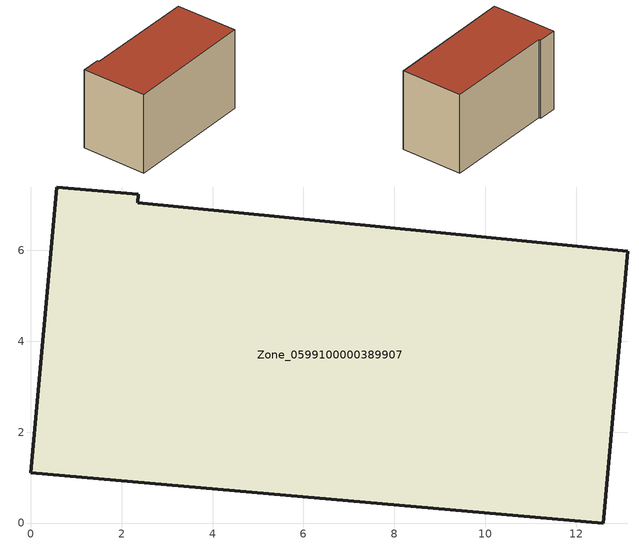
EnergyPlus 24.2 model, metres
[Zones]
Zone_0599100000389907
 floor ground (C_G): 0.57,7.4 2.36,7.23 2.35,7.05 13.13,5.99 12.6,0 0,1.1 z0
 wall outside (C_F): 2.36,7.23 0.57,7.4 0,1.1 12.6,0 13.13,5.99 2.35,7.05 2.36,7.23 z0:7.89
 roof outside (C_R): 12.6,0 13.13,5.99 2.35,7.05 2.36,7.23 0.57,7.4 0,1.1 z7.89
[BUILDING]
Pand.0599100000389907: North Axis=0; Terrain=City; Loads Convergence Tolerance Value=0.04; Temperature Convergence Tolerance Value=0.4; Solar Distribution=FullExterior; Maximum Number of Warmup Days=25; Minimum Number of Warmup Days=1
[Site:Location]
Rotterdam.The.Hague.AP_ZH_NLD Design_Conditions: Latitude=51.96; Longitude=4.45; Time Zone=1; Elevation=-4.5
[SITE:GROUNDTEMPERATURE:BUILDINGSURFACE]
18, 18, 18, 18, 18, 18, 18, 18, 18, 18, 18, 18
[MATERIAL] Thermal Absorptance=0.9; Solar Absorptance=0.7; Visible Absorptance=0.7
Name | Roughness | Thickness | Conductivity | Density | Specific Heat
G.TI.1992-2005 | MediumSmooth | 0.15 | 0.06 | 540 | 1210
F.TI.1992-2005 | Rough | 0.3 | 0.12 | 1920 | 840
R.TI.1992-2005 | MediumRough | 0.2 | 0.08 | 1500 | 1000
[CONSTRUCTION]
C_G: G.TI.1992-2005
C_F: F.TI.1992-2005
C_R: R.TI.1992-2005
[ZONE]
Zone_0599100000389907: Type=1; Multiplier=1; Ceiling Height=Autocalculate; Volume=Autocalculate; Floor Area=autocalculate; Part of Total Floor Area=Yes
[ZONEINFILTRATION:DESIGNFLOWRATE]
Infil_Zone_0599100000389907: Zone or ZoneList or Space or SpaceList=Zone_0599100000389907; Schedule=AlwaysOn; Design Flow Rate Calculation Method=Flow/Area; Flow Rate per Floor Area=0.0015; Constant Term Coefficient=1; Temperature Term Coefficient=0; Velocity Term Coefficient=0; Velocity Squared Term Coefficient=0
[HVACTEMPLATE:ZONE:IDEALLOADSAIRSYSTEM]
Zone_0599100000389907: Maximum Heating Supply Air Temperature=50; Minimum Cooling Supply Air Temperature=13; Maximum Heating Supply Air Humidity Ratio=0.0156; Minimum Cooling Supply Air Humidity Ratio=0.0077; Heating Limit=NoLimit; Cooling Limit=NoLimit; Dehumidification Control Type=ConstantSensibleHeatRatio; Cooling Sensible Heat Ratio=0.7; Dehumidification Setpoint=60; Humidification Control Type=None; Humidification Setpoint=30; Outdoor Air Method=None; Outdoor Air Flow Rate per Person=0.00944; Outdoor Air Flow Rate per Zone Floor Area=0; Outdoor Air Flow Rate per Zone=0; Demand Controlled Ventilation Type=None; Outdoor Air Economizer Type=NoEconomizer; Heat Recovery Type=None; Sensible Heat Recovery Effectiveness=0.7; Latent Heat Recovery Effectiveness=0.65
[ZONECONTROL:THERMOSTAT]
ThermostatControl_Zone_0599100000389907: Zone or ZoneList=Zone_0599100000389907; Control Type Schedule=DualSetpointControlType; Control 1=Thermostat_Zone_0599100000389907; Temperature Difference Between Cutout And Setpoint=0
[THERMOSTATSETPOINT:DUALSETPOINT]
Thermostat_Zone_0599100000389907: Heating Setpoint Temperature Schedule=HeatingSetpoint_Zone_0599100000389907; Cooling Setpoint Temperature Schedule=CoolingSetpoint_Zone_0599100000389907
[SCHEDULE:COMPACT]
HeatingSetpoint_Zone_0599100000389907: Through: 12/31, For: AllDays, Until: 24:00, 21
CoolingSetpoint_Zone_0599100000389907: Through: 12/31, For: AllDays, Until: 24:00, 24
DualSetpointControlType: Through: 12/31, For: AllDays, Until: 24:00, 4
AlwaysOn: Through: 12/31, For: AllDays, Until: 24:00, 1
